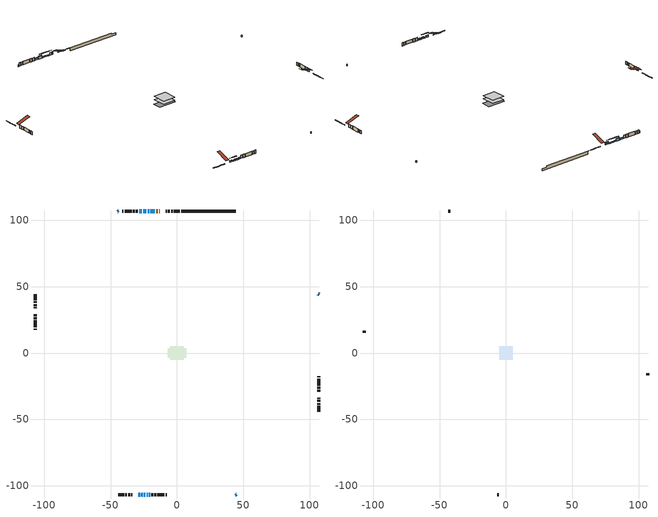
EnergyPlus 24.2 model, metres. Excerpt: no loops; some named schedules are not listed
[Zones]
conditioned space
 floor adiabatic (AdiabaticFloorConstruction): -4.99,-4.99 -4.99,4.99 4.99,4.99 4.99,-4.99 z0.76
 floor foundation (Slab1 construction): -6.91,-3.4 -6.91,3.4 6.91,3.4 6.91,-3.4 z-1.62
 wall outside (RimJoist1 construction): 2.16,107.05 -2.34,107.05 / -44.34,-107.05 -39.84,-107.05 / -107.05,44.34 -107.05,39.84 / 107.05,-44.34 107.05,-39.84 z0.76:1.06
 wall outside (RimJoist2 construction): -3.27,107.05 -4.47,107.05 / -38.91,-107.05 -37.71,-107.05 / -107.05,38.91 -107.05,37.71 / 107.05,-38.91 107.05,-37.71 z0.76:1.06
 wall outside (RimJoist3 construction): -5.4,107.05 -6.95,107.05 / -36.78,-107.05 -35.23,-107.05 / -107.05,36.78 -107.05,35.23 / 107.05,-36.78 107.05,-35.23 z0.76:1.06
 wall outside (RimJoist4 construction): -7.88,107.05 -8.55,107.05 / -34.3,-107.05 -33.63,-107.05 / -107.05,34.3 -107.05,33.63 / 107.05,-34.3 107.05,-33.63 z0.76:1.06
 wall outside (AdiabaticWallConstruction 1): -12.96,107.05 -13.42,107.05 / -14.34,107.05 -15.77,107.05 z0.76:2.79
 wall outside (AdiabaticWallConstruction): 107.06,44.34 106.57,44.82 / -44.34,107.06 -44.49,106.9 / 44.34,-107.06 44.61,-106.79 z0.76:1.98; -29.22,-107.05 -27.69,-107.05 z0.76:1.83; -16.7,107.05 -20.06,107.05 / -20.98,107.05 -22.11,107.05 / -22.92,-107.05 -22.16,-107.05 z0.76:1.47; -26.76,-107.05 -26,-107.05 z0.76:1.32; -23.03,107.05 -25.47,107.05 z0.76:2.54; -26.4,107.05 -28.64,107.05 z0.76:1.88; -25.07,-107.05 -23.85,-107.05 / -21.23,-107.05 -20.32,-107.05 z0.76:1.68
 wall outside (Wall1 construction): -29.57,107.05 -30.99,107.05 / -19.39,-107.05 -17.96,-107.05 / -107.05,29.22 -107.05,27.79 / 107.05,-29.22 107.05,-27.79 z0.76:3.2
 wall outside (Wall2 construction): -31.92,107.05 -33.28,107.05 / -17.04,-107.05 -15.67,-107.05 / -107.05,26.86 -107.05,25.5 / 107.05,-26.86 107.05,-25.5 z0.76:3.2
 wall outside (Wall3 construction): -34.21,107.05 -39.43,107.05 / -14.74,-107.05 -9.52,-107.05 / -107.05,24.57 -107.05,19.35 / 107.05,-24.57 107.05,-19.35 z0.76:3.2
 wall outside (Wall4 construction): -40.36,107.05 -41.26,107.05 / -8.59,-107.05 -7.69,-107.05 / -107.05,18.42 -107.05,17.52 / 107.05,-18.42 107.05,-17.52 z0.76:3.2
 wall foundation (FoundationWall1 construction): 3.09,107.05,-1.62 3.09,107.05,0.76 40.22,107.05,0.76 40.22,107.05,-0.11 44.34,107.05,-0.11 44.34,107.05,-1.62
 window (WindowConstruction 6): 107.05,44.34 106.58,44.82 z0.76:1.98
 window (WindowConstruction 5): -29.22,-107.05 -27.69,-107.05 z0.76:1.83
 window (WindowConstruction 9): -16.7,107.05 -20.06,107.05 z0.76:1.47
 window (WindowConstruction 10): -20.99,107.05 -22.1,107.05 z0.76:1.47
 window (WindowConstruction 11): -26.76,-107.05 -26,-107.05 z0.76:1.32
 window (WindowConstruction): -23.03,107.05 -25.47,107.05 z0.76:2.54
 window (WindowConstruction 1): -26.4,107.05 -28.64,107.05 z0.76:1.88
 window (WindowConstruction 7): -44.34,107.05 -44.49,106.91 z0.76:1.98
 window (WindowConstruction 8): 44.34,-107.05 44.61,-106.79 z0.76:1.98
 window (WindowConstruction 2): -25.07,-107.05 -23.85,-107.05 z0.76:1.67
 window (WindowConstruction 3): -22.92,-107.05 -22.16,-107.05 z0.76:1.47
 window (WindowConstruction 4): -21.23,-107.05 -20.32,-107.05 z0.76:1.67
 door (Door): -12.96,107.05 -13.42,107.05 z0.76:2.79
 door (Door 1): -14.34,107.05 -15.77,107.05 z0.76:2.79
 ceiling adiabatic (AdiabaticFloorConstruction): 4.99,-4.99 4.99,4.99 -4.99,4.99 -4.99,-4.99 z0.76
attic - vented
 floor to conditioned space (Floor1 construction Reversed): -4.98,-4.98 -4.98,4.98 4.98,4.98 4.98,-4.98 z3.2
 wall outside (Wall5 construction): -42.19,107.05 -43.41,107.05 / -6.77,-107.05 -5.54,-107.05 / -107.05,16.59 -107.05,15.37 / 107.05,-16.59 107.05,-15.37 z0.76:3.2
 roof outside (Roof1 construction): -12.04,107.05,3.2 -12.04,97.35,6.43 -9.48,97.35,6.43 -9.48,107.05,3.2; -30.14,-107.05,3.2 -30.14,-97.35,6.43 -32.7,-97.35,6.43 -32.7,-107.05,3.2; -107.05,30.14,3.2 -97.35,30.14,6.43 -97.35,32.7,6.43 -107.05,32.7,3.2; 107.05,-30.14,3.2 97.35,-30.14,6.43 97.35,-32.7,6.43 107.05,-32.7,3.2
shading: -27.49,-107.05 -29.42,-107.05 -29.42,-107.47 -27.49,-107.47 z2.03; -22.7,107.05 -14.06,107.05 -14.06,107.47 -22.7,107.47 z4.11; -24.74,107.05 -18.35,107.05 -18.35,107.47 -24.74,107.47 z4.11; -23.36,-107.05 -29.4,-107.05 -29.4,-107.47 -23.36,-107.47 z3.96; -25.67,107.05 -22.83,107.05 -22.83,107.47 -25.67,107.47 z2.74; -28.84,107.05 -26.2,107.05 -26.2,107.47 -28.84,107.47 z2.08; -23.65,-107.05 -25.27,-107.05 -25.27,-107.47 -23.65,-107.47 z1.88; -21.96,-107.05 -23.12,-107.05 -23.12,-107.47 -21.96,-107.47 z1.67; -20.12,-107.05 -21.43,-107.05 -21.43,-107.47 -20.12,-107.47 z1.88
[Building]
Building 1: Terrain=Suburbs
[Site:Location]
Toronto City Centre_ON: Latitude {deg}=43.63; Longitude {deg}=-79.39; Time Zone {hr}=-5; Elevation {m}=77; Keep Site Location Information=Yes
[Site:GroundTemperature:Shallow]
5.01852, 3.26908, 3.12898, 3.95918, 7.29196, 10.6092, 13.4851, 15.3069, 15.4617, 13.9799, 11.1774, 7.9619
[Site:WaterMainsTemperature]
Calculation Method=Schedule; Temperature Schedule=mains temperature schedule
[Material] Roughness=Rough; Thermal Absorptance=0.9
Name | Thickness {m} | Conductivity {W/m-K} | Density {kg/m3} | Specific Heat {J/kg-K} | Solar Absorptance | Visible Absorptance
asphalt or fiberglass shingles | 0.00635 | 0.162714 | 1121.4 | 1465.45 | 0.4 | 0.4
ceiling loosefill ins | 0.169333 | 0.0480833 | 16.02 | 1046.75 | 0.7 | 0.7
ceiling stud and cavity | 0.1397 | 0.0991714 | 65.682 | 1177.47 | 0.7 | 0.7
concrete 4.0 in. | 0.1016 | 1.803125 | 2242.8 | 837.4 | 0.7 | 0.7
concrete 8.0 in. | 0.2032 | 1.803125 | 2242.8 | 837.4 | 0.7 | 0.7
door material | 0.04445 | 0.053851 | 512.64 | 1214.23 | 0.7 | 0.7
exterior vertical ins | 0.0121052 | 0.029427 | 32.04 | 1214.23 | 0.7 | 0.7
floor covering | 0.0127 | 0.0433444 | 54.468 | 1339.84 | 0.6 | 0.6
floor rigid ins; wall rigid ins | 0.512978 | 0.029427 | 32.04 | 1214.23 | 0.7 | 0.7
floor stud and cavity | 0.1397 | 1.75129 | 37.0049 | 1207.88 | 0.7 | 0.7
furniture material conditioned space 1 | 0.1524 | 0.115458 | 640.8 | 1214.23 | 0.6 | 0.6
gypsum board | 0.0127 | 0.160291 | 801 | 837.4 | 0.6 | 0.6
gypsum board 1 | 0.0127 | 0.160291 | 801 | 837.4 | 0.7 | 0.7
osb sheathing 0.5 in. | 0.0127 | 0.115458 | 512.64 | 1214.23 | 0.7 | 0.7
osb sheathing 0.75 in. | 0.01905 | 0.115458 | 512.64 | 1214.23 | 0.7 | 0.7
osb sheathing 2.0 in. | 0.0508 | 0.115458 | 512.64 | 1214.23 | 0.7 | 0.7
rim joist stud and cavity | 0.0508 | 0.0462651 | 125.044 | 1163.47 | 0.6 | 0.6
rim joist stud and cavity 1 | 0.0508 | 0.0438064 | 125.044 | 1163.47 | 0.6 | 0.6
rim joist stud and cavity 2 | 0.0508 | 0.0389034 | 125.044 | 1163.47 | 0.6 | 0.6
rim joist stud and cavity 3 | 0.0508 | 0.0440741 | 125.044 | 1163.47 | 0.6 | 0.6
wall stud and cavity | 0.1397 | 0.0935595 | 139.0536 | 1170.24 | 0.7 | 0.7
wall stud and cavity 1 | 0.1397 | 0.0870893 | 139.0536 | 1170.24 | 0.7 | 0.7
wall stud and cavity 2 | 0.1397 | 0.0850358 | 139.0536 | 1170.24 | 0.7 | 0.7
wall stud and cavity 3 | 0.1397 | 0.105785 | 139.0536 | 1170.24 | 0.7 | 0.7
wall stud and cavity 4 | 0.0889 | 6.9971 | 50.32683 | 1063.81 | 0.6 | 0.6
wall stud and cavity 5 | 0.0889 | 0.380278 | 52.3479 | 1209.89 | 0.7 | 0.7
wall stud and cavity 6 | 0.0889 | 0.391764 | 83.0341 | 1211.67 | 0.7 | 0.7
wood siding | 0.0254 | 0.102417 | 544.68 | 1172.36 | 0.4 | 0.4
wood siding 1 | 0.00254 | 0.102417 | 544.68 | 1172.36 | 0.4 | 0.4
wood siding 2; wood siding 3; wood siding 4 | 0.0254 | 0.102417 | 544.68 | 1172.36 | 0.7 | 0.7
[WindowMaterial:SimpleGlazingSystem]
Name | U-Factor {W/m2-K} | Solar Heat Gain Coefficient
WindowMaterial | 2.83843 | 0.7
WindowMaterial 1 | 2.85717 | 0.64
WindowMaterial 10 | 2.95767 | 0.63
WindowMaterial 11 | 3.0559 | 0.43
WindowMaterial 2 | 2.85206 | 0.64
WindowMaterial 3 | 2.85831 | 0.59
WindowMaterial 4 | 2.95029 | 0.64
WindowMaterial 5 | 2.84808 | 0.66
WindowMaterial 6 | 2.98038 | 0.61
WindowMaterial 7 | 3.11779 | 0.28
WindowMaterial 8 | 2.99287 | 0.59
WindowMaterial 9 | 2.850356 | 0.62
[Construction]
AdiabaticFloorConstruction: floor stud and cavity, floor rigid ins, osb sheathing 0.75 in., floor covering
AdiabaticWallConstruction: wood siding 3, wall rigid ins, wall stud and cavity 5, gypsum board
AdiabaticWallConstruction 1: wood siding 4, wall rigid ins, wall stud and cavity 5, gypsum board
Door; Door 1: door material
Floor1 construction Reversed: gypsum board, ceiling stud and cavity, ceiling loosefill ins
FoundationWall1 construction: concrete 8.0 in., gypsum board 1
furniture construction conditioned space 1: furniture material conditioned space 1
PartitionWallConstruction: gypsum board, wall stud and cavity 6, gypsum board
RimJoist1 construction: wood siding 2, osb sheathing 2.0 in., rim joist stud and cavity
RimJoist2 construction: wood siding 2, osb sheathing 2.0 in., rim joist stud and cavity 1
RimJoist3 construction: wood siding 2, osb sheathing 2.0 in., rim joist stud and cavity 2
RimJoist4 construction: wood siding 2, osb sheathing 2.0 in., rim joist stud and cavity 3
Roof1 construction: asphalt or fiberglass shingles
Slab1 construction: concrete 4.0 in.
Wall1 construction: wood siding, osb sheathing 0.5 in., wall stud and cavity, gypsum board
Wall2 construction: wood siding, osb sheathing 0.5 in., wall stud and cavity 1, gypsum board
Wall3 construction: wood siding, osb sheathing 0.5 in., wall stud and cavity 2, gypsum board
Wall4 construction: wood siding, osb sheathing 0.5 in., wall stud and cavity 3, gypsum board
Wall5 construction: wood siding 1, wall stud and cavity 4
WindowConstruction: WindowMaterial
WindowConstruction 1: WindowMaterial 1
WindowConstruction 10: WindowMaterial 10
WindowConstruction 11: WindowMaterial 11
WindowConstruction 2: WindowMaterial 2
WindowConstruction 3: WindowMaterial 3
WindowConstruction 4: WindowMaterial 4
WindowConstruction 5: WindowMaterial 5
WindowConstruction 6: WindowMaterial 6
WindowConstruction 7: WindowMaterial 7
WindowConstruction 8: WindowMaterial 8
WindowConstruction 9: WindowMaterial 9
[Zone] Multiplier=1; Part of Total Floor Area=Yes
Name | Volume {m3}
attic - vented | 52.1995
conditioned space | 487.5
[Space]
Name | Zone | Volume {m3}
attic - vented 1 | attic - vented | 52.1995
conditioned space 1 | conditioned space | 487.5
[ZoneInfiltration:EffectiveLeakageArea]
infil attic - vented 1: Zone or Space=attic - vented 1; Schedule=Always On Discrete; Effective Air Leakage Area {cm2}=4183.58; Stack Coefficient=0.000394607; Wind Coefficient=1.34215e-05
[ZoneMixing]
whole house fan mix: Zone or Space=attic - vented; Schedule=Always On Continuous; Design Flow Rate Calculation Method=Flow/Zone; Design Flow Rate {m3/s}=0; Source Zone or Space=conditioned space
[SurfaceProperty:ExposedFoundationPerimeter]
Slab1: Exposed Perimeter Calculation Method=TotalExposedPerimeter; Total Exposed Perimeter {m}=41.251
[InternalMass] Zone or ZoneList=conditioned space; Space or SpaceList=conditioned space 1
Name | Construction | Surface Area {m2}
furniture mass conditioned space 1 | furniture construction conditioned space 1 | 77.3998
partition wall mass | PartitionWallConstruction | 193.499
[Lights]
interior lighting: Zone or ZoneList or Space or SpaceList=conditioned space 1; Schedule=interior lighting schedule; Design Level Calculation Method=LightingLevel; Lighting Level {W}=343.2; Return Air Fraction=0; Fraction Radiant=0.6; Fraction Visible=0.2; Fraction Replaceable=1
[People]
occupants: Zone or ZoneList or Space or SpaceList=conditioned space 1; Number of People Schedule=occupants schedule; Number of People Calculation Method=People; Number of People=3; Fraction Radiant=0.314171; Sensible Heat Fraction=0.56303; Activity Level Schedule=occupants activity schedule; Carbon Dioxide Generation Rate {m3/s-W}=0; Enable ASHRAE 55 Comfort Warnings=No; Mean Radiant Temperature Calculation Type=EnclosureAveraged
[ElectricEquipment] Zone or ZoneList or Space or SpaceList=conditioned space 1; Design Level Calculation Method=EquipmentLevel
Name | Schedule | Design Level {W} | Fraction Latent | Fraction Radiant | Fraction Lost
clothes dryer | clothes dryer schedule | 140.772 | 0.015 | 0.081 | 0.85
clothes washer | clothes washer schedule | 32.1985 | 0.03 | 0.162 | 0.7
cooking range | cooking range schedule | 215.147 | 0.08 | 0.432 | 0.2
dishwasher | dishwasher schedule | 66.8632 | 0.3 | 0.18 | 0.4
fridge | fridge schedule | 72.9452 | 0 | 0.6 | 0
mech vent bath fan 0 | mech vent bath fan 0 schedule | 50.2 | 0 | 0 | 1
mech vent house fan | mech vent house fan schedule | 0 | 0 | 0 | 1
mech vent house fan cfis | mech vent house fan cfis schedule | 0 | 0 | 0 | 0
mech vent range fan 0 | mech vent range fan 0 schedule | 57 | 0 | 0 | 1
misc plug loads | misc plug loads schedule | 494.7 | 0.045 | 0.513 | 0.1
whole house fan | Always On Discrete | 0 | 0 | 0 | 1
[OtherEquipment] Zone or ZoneList or Space or SpaceList=conditioned space 1; Design Level Calculation Method=EquipmentLevel
Name | Fuel Type | Schedule | Design Level {W} | Fraction Latent | Fraction Radiant | Fraction Lost
clothes dryer 1 | Electricity | clothes dryer schedule | 0 | 0.015 | 0.081 | 0.85
cooking range 1 | Electricity | cooking range schedule | 0 | 0.08 | 0.432 | 0.2
general water use latent | None | general water use schedule | 62.594 | 1 | 0 | 0
general water use sensible | None | general water use schedule | -61.6891 | 0 | 0.6 | 0
mech vent house fan latent load | None | Always On Discrete | 0 | 1 | 0 | 0
mech vent house fan sensible load | None | Always On Discrete | 0 | 0 | 0 | 0
water heater energy adjustment1 | NaturalGas | Always On Discrete | 0.01 | 0 | 0 | 1
[ZoneInfiltration:DesignFlowRate] Zone or ZoneList or Space or SpaceList=conditioned space 1; Schedule=Always On Discrete; Design Flow Rate Calculation Method=Flow/Zone; Design Flow Rate {m3/s}=0
infil flow; natural vent flow; whole house fan flow
[Foundation:Kiva]
Foundation Kiva 1: Initial Indoor Air Temperature {C}=18; Wall Height Above Grade {m}=0.759988; Wall Depth Below Slab {m}=0.2032; Custom Block Material Name 1=exterior vertical ins; Custom Block Depth 1 {m}=2.38; Custom Block X Position 1 {m}=0.2159; Custom Block Z Position 1 {m}=0
[Foundation:Kiva:Settings]
Soil Conductivity {W/m-K}=0.849921; Soil Density {kg/m3}=1842.3; Soil Specific Heat {J/kg-K}=418.7; Ground Solar Absorptivity=0.9; Ground Thermal Absorptivity=0.9; Ground Surface Roughness {m}=0.03; Far-Field Width {m}=40; Deep-Ground Boundary Condition=ZeroFlux; Deep-Ground Depth {m}=40; Minimum Cell Dimension {m}=0.2; Maximum Cell Growth Coefficient=3; Simulation Timestep=Timestep
[Exterior:Lights]
exterior lighting: Schedule=exterior lighting schedule; Design Level {W}=75.6
[Schedule:Constant]
Name | Hourly Value
Always On Continuous; mech vent house fan schedule; mech vent house fan cfis schedule; Always On Discrete | 1
occupants activity schedule | 117.228
fridge schedule | 0
[Schedule:Week:Daily]
interior lighting schedule Week Rule - Jan1-Jan27: interior lighting schedule day, interior lighting schedule day, interior lighting schedule day, interior lighting schedule day, interior lighting schedule day, interior lighting schedule day, interior lighting schedule day, interior lighting schedule default day, interior lighting schedule default day, interior lighting schedule default day, interior lighting schedule default day, interior lighting schedule default day
interior lighting schedule Week Rule - Jan28-Feb3: interior lighting schedule day, interior lighting schedule day, interior lighting schedule day, interior lighting schedule day, interior lighting schedule day 1, interior lighting schedule day 1, interior lighting schedule day 1, interior lighting schedule default day, interior lighting schedule default day, interior lighting schedule default day, interior lighting schedule default day, interior lighting schedule default day
interior lighting schedule Week Rule - Feb4-Feb24: interior lighting schedule day 1, interior lighting schedule day 1, interior lighting schedule day 1, interior lighting schedule day 1, interior lighting schedule day 1, interior lighting schedule day 1, interior lighting schedule day 1, interior lighting schedule default day, interior lighting schedule default day, interior lighting schedule default day, interior lighting schedule default day, interior lighting schedule default day
interior lighting schedule Week Rule - Feb25-Mar3: interior lighting schedule day 1, interior lighting schedule day 1, interior lighting schedule day 1, interior lighting schedule day 1, interior lighting schedule day 2, interior lighting schedule day 2, interior lighting schedule day 2, interior lighting schedule default day, interior lighting schedule default day, interior lighting schedule default day, interior lighting schedule default day, interior lighting schedule default day
interior lighting schedule Week Rule - Mar4-Mar31: interior lighting schedule day 2, interior lighting schedule day 2, interior lighting schedule day 2, interior lighting schedule day 2, interior lighting schedule day 2, interior lighting schedule day 2, interior lighting schedule day 2, interior lighting schedule default day, interior lighting schedule default day, interior lighting schedule default day, interior lighting schedule default day, interior lighting schedule default day
interior lighting schedule Week Rule - Apr1-Apr28: interior lighting schedule day 3, interior lighting schedule day 3, interior lighting schedule day 3, interior lighting schedule day 3, interior lighting schedule day 3, interior lighting schedule day 3, interior lighting schedule day 3, interior lighting schedule default day, interior lighting schedule default day, interior lighting schedule default day, interior lighting schedule default day, interior lighting schedule default day
interior lighting schedule Week Rule - Apr29-May5: interior lighting schedule day 3, interior lighting schedule day 3, interior lighting schedule day 4, interior lighting schedule day 4, interior lighting schedule day 4, interior lighting schedule day 4, interior lighting schedule day 4, interior lighting schedule default day, interior lighting schedule default day, interior lighting schedule default day, interior lighting schedule default day, interior lighting schedule default day
interior lighting schedule Week Rule - May6-May26: interior lighting schedule day 4, interior lighting schedule day 4, interior lighting schedule day 4, interior lighting schedule day 4, interior lighting schedule day 4, interior lighting schedule day 4, interior lighting schedule day 4, interior lighting schedule default day, interior lighting schedule default day, interior lighting schedule default day, interior lighting schedule default day, interior lighting schedule default day
interior lighting schedule Week Rule - May27-Jun2: interior lighting schedule day 4, interior lighting schedule day 4, interior lighting schedule day 4, interior lighting schedule day 4, interior lighting schedule day 4, interior lighting schedule day 5, interior lighting schedule day 5, interior lighting schedule default day, interior lighting schedule default day, interior lighting schedule default day, interior lighting schedule default day, interior lighting schedule default day
interior lighting schedule Week Rule - Jun3-Jun30: interior lighting schedule day 5, interior lighting schedule day 5, interior lighting schedule day 5, interior lighting schedule day 5, interior lighting schedule day 5, interior lighting schedule day 5, interior lighting schedule day 5, interior lighting schedule default day, interior lighting schedule default day, interior lighting schedule default day, interior lighting schedule default day, interior lighting schedule default day
interior lighting schedule Week Rule - Jul1-Jul28: interior lighting schedule day 6, interior lighting schedule day 6, interior lighting schedule day 6, interior lighting schedule day 6, interior lighting schedule day 6, interior lighting schedule day 6, interior lighting schedule day 6, interior lighting schedule default day, interior lighting schedule default day, interior lighting schedule default day, interior lighting schedule default day, interior lighting schedule default day
interior lighting schedule Week Rule - Jul29-Aug4: interior lighting schedule day 6, interior lighting schedule day 6, interior lighting schedule day 6, interior lighting schedule day 7, interior lighting schedule day 7, interior lighting schedule day 7, interior lighting schedule day 7, interior lighting schedule default day, interior lighting schedule default day, interior lighting schedule default day, interior lighting schedule default day, interior lighting schedule default day
interior lighting schedule Week Rule - Aug5-Aug25: interior lighting schedule day 7, interior lighting schedule day 7, interior lighting schedule day 7, interior lighting schedule day 7, interior lighting schedule day 7, interior lighting schedule day 7, interior lighting schedule day 7, interior lighting schedule default day, interior lighting schedule default day, interior lighting schedule default day, interior lighting schedule default day, interior lighting schedule default day
interior lighting schedule Week Rule - Aug26-Sep1: interior lighting schedule day 7, interior lighting schedule day 7, interior lighting schedule day 7, interior lighting schedule day 7, interior lighting schedule day 7, interior lighting schedule day 7, interior lighting schedule day 8, interior lighting schedule default day, interior lighting schedule default day, interior lighting schedule default day, interior lighting schedule default day, interior lighting schedule default day
interior lighting schedule Week Rule - Sep2-Sep29: interior lighting schedule day 8, interior lighting schedule day 8, interior lighting schedule day 8, interior lighting schedule day 8, interior lighting schedule day 8, interior lighting schedule day 8, interior lighting schedule day 8, interior lighting schedule default day, interior lighting schedule default day, interior lighting schedule default day, interior lighting schedule default day, interior lighting schedule default day
interior lighting schedule Week Rule - Sep30-Oct6: interior lighting schedule day 8, interior lighting schedule day 9, interior lighting schedule day 9, interior lighting schedule day 9, interior lighting schedule day 9, interior lighting schedule day 9, interior lighting schedule day 9, interior lighting schedule default day, interior lighting schedule default day, interior lighting schedule default day, interior lighting schedule default day, interior lighting schedule default day
interior lighting schedule Week Rule - Oct7-Oct27: interior lighting schedule day 9, interior lighting schedule day 9, interior lighting schedule day 9, interior lighting schedule day 9, interior lighting schedule day 9, interior lighting schedule day 9, interior lighting schedule day 9, interior lighting schedule default day, interior lighting schedule default day, interior lighting schedule default day, interior lighting schedule default day, interior lighting schedule default day
interior lighting schedule Week Rule - Oct28-Nov3: interior lighting schedule day 9, interior lighting schedule day 9, interior lighting schedule day 9, interior lighting schedule day 9, interior lighting schedule day 10, interior lighting schedule day 10, interior lighting schedule day 10, interior lighting schedule default day, interior lighting schedule default day, interior lighting schedule default day, interior lighting schedule default day, interior lighting schedule default day
interior lighting schedule Week Rule - Nov4-Nov24: interior lighting schedule day 10, interior lighting schedule day 10, interior lighting schedule day 10, interior lighting schedule day 10, interior lighting schedule day 10, interior lighting schedule day 10, interior lighting schedule day 10, interior lighting schedule default day, interior lighting schedule default day, interior lighting schedule default day, interior lighting schedule default day, interior lighting schedule default day
interior lighting schedule Week Rule - Nov25-Dec1: interior lighting schedule day 10, interior lighting schedule day 10, interior lighting schedule day 10, interior lighting schedule day 10, interior lighting schedule day 10, interior lighting schedule day 10, interior lighting schedule day 11, interior lighting schedule default day, interior lighting schedule default day, interior lighting schedule default day, interior lighting schedule default day, interior lighting schedule default day
interior lighting schedule Week Rule - Dec2-Dec31: interior lighting schedule day 11, interior lighting schedule day 11, interior lighting schedule day 11, interior lighting schedule day 11, interior lighting schedule day 11, interior lighting schedule day 11, interior lighting schedule day 11, interior lighting schedule default day, interior lighting schedule default day, interior lighting schedule default day, interior lighting schedule default day, interior lighting schedule default day
occupants schedule Week Rule - Jan1-Dec31: occupants schedule day, occupants schedule day, occupants schedule day, occupants schedule day, occupants schedule day, occupants schedule day, occupants schedule day, occupants schedule default day, occupants schedule default day, occupants schedule default day, occupants schedule default day, occupants schedule default day
clothes dryer schedule Week Rule - Jan1-Dec31: clothes dryer schedule day, clothes dryer schedule day, clothes dryer schedule day, clothes dryer schedule day, clothes dryer schedule day, clothes dryer schedule day, clothes dryer schedule day, clothes dryer schedule default day, clothes dryer schedule default day, clothes dryer schedule default day, clothes dryer schedule default day, clothes dryer schedule default day
clothes washer schedule Week Rule - Jan1-Dec31: clothes washer schedule day, clothes washer schedule day, clothes washer schedule day, clothes washer schedule day, clothes washer schedule day, clothes washer schedule day, clothes washer schedule day, clothes washer schedule default day, clothes washer schedule default day, clothes washer schedule default day, clothes washer schedule default day, clothes washer schedule default day
cooking range schedule Week Rule - Jan1-Dec31: cooking range schedule day, cooking range schedule day, cooking range schedule day, cooking range schedule day, cooking range schedule day, cooking range schedule day, cooking range schedule day, cooking range schedule default day, cooking range schedule default day, cooking range schedule default day, cooking range schedule default day, cooking range schedule default day
dishwasher schedule Week Rule - Jan1-Dec31: dishwasher schedule day, dishwasher schedule day, dishwasher schedule day, dishwasher schedule day, dishwasher schedule day, dishwasher schedule day, dishwasher schedule day, dishwasher schedule default day, dishwasher schedule default day, dishwasher schedule default day, dishwasher schedule default day, dishwasher schedule default day
mech vent bath fan 0 schedule Week Rule - Jan1-Dec31: mech vent bath fan 0 schedule day, mech vent bath fan 0 schedule day, mech vent bath fan 0 schedule day, mech vent bath fan 0 schedule day, mech vent bath fan 0 schedule day, mech vent bath fan 0 schedule day, mech vent bath fan 0 schedule day, mech vent bath fan 0 schedule default day, mech vent bath fan 0 schedule default day, mech vent bath fan 0 schedule default day, mech vent bath fan 0 schedule default day, mech vent bath fan 0 schedule default day
mech vent range fan 0 schedule Week Rule - Jan1-Dec31: mech vent range fan 0 schedule day, mech vent range fan 0 schedule day, mech vent range fan 0 schedule day, mech vent range fan 0 schedule day, mech vent range fan 0 schedule day, mech vent range fan 0 schedule day, mech vent range fan 0 schedule day, mech vent range fan 0 schedule default day, mech vent range fan 0 schedule default day, mech vent range fan 0 schedule default day, mech vent range fan 0 schedule default day, mech vent range fan 0 schedule default day
misc plug loads schedule Week Rule - Jan1-Dec31: misc plug loads schedule day, misc plug loads schedule day, misc plug loads schedule day, misc plug loads schedule day, misc plug loads schedule day, misc plug loads schedule day, misc plug loads schedule day, misc plug loads schedule default day, misc plug loads schedule default day, misc plug loads schedule default day, misc plug loads schedule default day, misc plug loads schedule default day
general water use schedule Week Rule - Jan1-Dec31: general water use schedule day, general water use schedule day, general water use schedule day, general water use schedule day, general water use schedule day, general water use schedule day, general water use schedule day, general water use schedule default day, general water use schedule default day, general water use schedule default day, general water use schedule default day, general water use schedule default day
exterior lighting schedule Week Rule - Jan1-Jan27: exterior lighting schedule day, exterior lighting schedule day, exterior lighting schedule day, exterior lighting schedule day, exterior lighting schedule day, exterior lighting schedule day, exterior lighting schedule day, exterior lighting schedule default day, exterior lighting schedule default day, exterior lighting schedule default day, exterior lighting schedule default day, exterior lighting schedule default day
exterior lighting schedule Week Rule - Jan28-Feb3: exterior lighting schedule day, exterior lighting schedule day, exterior lighting schedule day, exterior lighting schedule day, exterior lighting schedule day 1, exterior lighting schedule day 1, exterior lighting schedule day 1, exterior lighting schedule default day, exterior lighting schedule default day, exterior lighting schedule default day, exterior lighting schedule default day, exterior lighting schedule default day
exterior lighting schedule Week Rule - Feb4-Feb24: exterior lighting schedule day 1, exterior lighting schedule day 1, exterior lighting schedule day 1, exterior lighting schedule day 1, exterior lighting schedule day 1, exterior lighting schedule day 1, exterior lighting schedule day 1, exterior lighting schedule default day, exterior lighting schedule default day, exterior lighting schedule default day, exterior lighting schedule default day, exterior lighting schedule default day
exterior lighting schedule Week Rule - Feb25-Mar3: exterior lighting schedule day 1, exterior lighting schedule day 1, exterior lighting schedule day 1, exterior lighting schedule day 1, exterior lighting schedule day 2, exterior lighting schedule day 2, exterior lighting schedule day 2, exterior lighting schedule default day, exterior lighting schedule default day, exterior lighting schedule default day, exterior lighting schedule default day, exterior lighting schedule default day
exterior lighting schedule Week Rule - Mar4-Mar31: exterior lighting schedule day 2, exterior lighting schedule day 2, exterior lighting schedule day 2, exterior lighting schedule day 2, exterior lighting schedule day 2, exterior lighting schedule day 2, exterior lighting schedule day 2, exterior lighting schedule default day, exterior lighting schedule default day, exterior lighting schedule default day, exterior lighting schedule default day, exterior lighting schedule default day
exterior lighting schedule Week Rule - Apr1-Apr28: exterior lighting schedule day 3, exterior lighting schedule day 3, exterior lighting schedule day 3, exterior lighting schedule day 3, exterior lighting schedule day 3, exterior lighting schedule day 3, exterior lighting schedule day 3, exterior lighting schedule default day, exterior lighting schedule default day, exterior lighting schedule default day, exterior lighting schedule default day, exterior lighting schedule default day
exterior lighting schedule Week Rule - Apr29-May5: exterior lighting schedule day 3, exterior lighting schedule day 3, exterior lighting schedule day 4, exterior lighting schedule day 4, exterior lighting schedule day 4, exterior lighting schedule day 4, exterior lighting schedule day 4, exterior lighting schedule default day, exterior lighting schedule default day, exterior lighting schedule default day, exterior lighting schedule default day, exterior lighting schedule default day
exterior lighting schedule Week Rule - May6-May26: exterior lighting schedule day 4, exterior lighting schedule day 4, exterior lighting schedule day 4, exterior lighting schedule day 4, exterior lighting schedule day 4, exterior lighting schedule day 4, exterior lighting schedule day 4, exterior lighting schedule default day, exterior lighting schedule default day, exterior lighting schedule default day, exterior lighting schedule default day, exterior lighting schedule default day
exterior lighting schedule Week Rule - May27-Jun2: exterior lighting schedule day 4, exterior lighting schedule day 4, exterior lighting schedule day 4, exterior lighting schedule day 4, exterior lighting schedule day 4, exterior lighting schedule day 5, exterior lighting schedule day 5, exterior lighting schedule default day, exterior lighting schedule default day, exterior lighting schedule default day, exterior lighting schedule default day, exterior lighting schedule default day
exterior lighting schedule Week Rule - Jun3-Jun30: exterior lighting schedule day 5, exterior lighting schedule day 5, exterior lighting schedule day 5, exterior lighting schedule day 5, exterior lighting schedule day 5, exterior lighting schedule day 5, exterior lighting schedule day 5, exterior lighting schedule default day, exterior lighting schedule default day, exterior lighting schedule default day, exterior lighting schedule default day, exterior lighting schedule default day
exterior lighting schedule Week Rule - Jul1-Jul28: exterior lighting schedule day 6, exterior lighting schedule day 6, exterior lighting schedule day 6, exterior lighting schedule day 6, exterior lighting schedule day 6, exterior lighting schedule day 6, exterior lighting schedule day 6, exterior lighting schedule default day, exterior lighting schedule default day, exterior lighting schedule default day, exterior lighting schedule default day, exterior lighting schedule default day
exterior lighting schedule Week Rule - Jul29-Aug4: exterior lighting schedule day 6, exterior lighting schedule day 6, exterior lighting schedule day 6, exterior lighting schedule day 7, exterior lighting schedule day 7, exterior lighting schedule day 7, exterior lighting schedule day 7, exterior lighting schedule default day, exterior lighting schedule default day, exterior lighting schedule default day, exterior lighting schedule default day, exterior lighting schedule default day
exterior lighting schedule Week Rule - Aug5-Aug25: exterior lighting schedule day 7, exterior lighting schedule day 7, exterior lighting schedule day 7, exterior lighting schedule day 7, exterior lighting schedule day 7, exterior lighting schedule day 7, exterior lighting schedule day 7, exterior lighting schedule default day, exterior lighting schedule default day, exterior lighting schedule default day, exterior lighting schedule default day, exterior lighting schedule default day
[Schedule:Year]
interior lighting schedule: interior lighting schedule Week Rule - Jan1-Jan27, 1, 1, 1, 27, interior lighting schedule Week Rule - Jan28-Feb3, 1, 28, 2, 3, interior lighting schedule Week Rule - Feb4-Feb24, 2, 4, 2, 24, interior lighting schedule Week Rule - Feb25-Mar3, 2, 25, 3, 3, interior lighting schedule Week Rule - Mar4-Mar31, 3, 4, 3, 31, interior lighting schedule Week Rule - Apr1-Apr28, 4, 1, 4, 28, interior lighting schedule Week Rule - Apr29-May5, 4, 29, 5, 5, interior lighting schedule Week Rule - May6-May26, 5, 6, 5, 26, interior lighting schedule Week Rule - May27-Jun2, 5, 27, 6, 2, interior lighting schedule Week Rule - Jun3-Jun30, 6, 3, 6, 30, interior lighting schedule Week Rule - Jul1-Jul28, 7, 1, 7, 28, interior lighting schedule Week Rule - Jul29-Aug4, 7, 29, 8, 4, interior lighting schedule Week Rule - Aug5-Aug25, 8, 5, 8, 25, interior lighting schedule Week Rule - Aug26-Sep1, 8, 26, 9, 1, interior lighting schedule Week Rule - Sep2-Sep29, 9, 2, 9, 29, interior lighting schedule Week Rule - Sep30-Oct6, 9, 30, 10, 6, interior lighting schedule Week Rule - Oct7-Oct27, 10, 7, 10, 27, interior lighting schedule Week Rule - Oct28-Nov3, 10, 28, 11, 3, interior lighting schedule Week Rule - Nov4-Nov24, 11, 4, 11, 24, interior lighting schedule Week Rule - Nov25-Dec1, 11, 25, 12, 1, interior lighting schedule Week Rule - Dec2-Dec31, 12, 2, 12, 31
occupants schedule: occupants schedule Week Rule - Jan1-Dec31, 1, 1, 12, 31
clothes dryer schedule: clothes dryer schedule Week Rule - Jan1-Dec31, 1, 1, 12, 31
clothes washer schedule: clothes washer schedule Week Rule - Jan1-Dec31, 1, 1, 12, 31
cooking range schedule: cooking range schedule Week Rule - Jan1-Dec31, 1, 1, 12, 31
dishwasher schedule: dishwasher schedule Week Rule - Jan1-Dec31, 1, 1, 12, 31
mech vent bath fan 0 schedule: mech vent bath fan 0 schedule Week Rule - Jan1-Dec31, 1, 1, 12, 31
mech vent range fan 0 schedule: mech vent range fan 0 schedule Week Rule - Jan1-Dec31, 1, 1, 12, 31
misc plug loads schedule: misc plug loads schedule Week Rule - Jan1-Dec31, 1, 1, 12, 31
general water use schedule: general water use schedule Week Rule - Jan1-Dec31, 1, 1, 12, 31
exterior lighting schedule: exterior lighting schedule Week Rule - Jan1-Jan27, 1, 1, 1, 27, exterior lighting schedule Week Rule - Jan28-Feb3, 1, 28, 2, 3, exterior lighting schedule Week Rule - Feb4-Feb24, 2, 4, 2, 24, exterior lighting schedule Week Rule - Feb25-Mar3, 2, 25, 3, 3, exterior lighting schedule Week Rule - Mar4-Mar31, 3, 4, 3, 31, exterior lighting schedule Week Rule - Apr1-Apr28, 4, 1, 4, 28, exterior lighting schedule Week Rule - Apr29-May5, 4, 29, 5, 5, exterior lighting schedule Week Rule - May6-May26, 5, 6, 5, 26, exterior lighting schedule Week Rule - May27-Jun2, 5, 27, 6, 2, exterior lighting schedule Week Rule - Jun3-Jun30, 6, 3, 6, 30, exterior lighting schedule Week Rule - Jul1-Jul28, 7, 1, 7, 28, exterior lighting schedule Week Rule - Jul29-Aug4, 7, 29, 8, 4, exterior lighting schedule Week Rule - Aug5-Aug25, 8, 5, 8, 25, exterior lighting schedule Week Rule - Aug26-Sep1, 8, 26, 9, 1, exterior lighting schedule Week Rule - Sep2-Sep29, 9, 2, 9, 29, exterior lighting schedule Week Rule - Sep30-Oct6, 9, 30, 10, 6, exterior lighting schedule Week Rule - Oct7-Oct27, 10, 7, 10, 27, exterior lighting schedule Week Rule - Oct28-Nov3, 10, 28, 11, 3, exterior lighting schedule Week Rule - Nov4-Nov24, 11, 4, 11, 24, exterior lighting schedule Week Rule - Nov25-Dec1, 11, 25, 12, 1, exterior lighting schedule Week Rule - Dec2-Dec31, 12, 2, 12, 31
[Schedule:Compact]
mains temperature schedule: Through: 01/01, For: AllDays, Until: 24:00, 8.80333, Through: 01/02, For: AllDays, Until: 24:00, 8.74333, Through: 01/03, For: AllDays, Until: 24:00, 8.68389, Through: 01/04, For: AllDays, Until: 24:00, 8.62611, Through: 01/05, For: AllDays, Until: 24:00, 8.56944, Through: 01/06, For: AllDays, Until: 24:00, 8.51389, Through: 01/07, For: AllDays, Until: 24:00, 8.45944, Through: 01/08, For: AllDays, Until: 24:00, 8.40611, Through: 01/09, For: AllDays, Until: 24:00, 8.35389, Through: 01/10, For: AllDays, Until: 24:00, 8.30278, Through: 01/11, For: AllDays, Until: 24:00, 8.25333, Through: 01/12, For: AllDays, Until: 24:00, 8.205, Through: 01/13, For: AllDays, Until: 24:00, 8.15778, Through: 01/14, For: AllDays, Until: 24:00, 8.11222, Through: 01/15, For: AllDays, Until: 24:00, 8.06778, Through: 01/16, For: AllDays, Until: 24:00, 8.02444, Through: 01/17, For: AllDays, Until: 24:00, 7.98222, Through: 01/18, For: AllDays, Until: 24:00, 7.94167, Through: 01/19, For: AllDays, Until: 24:00, 7.90222, Through: 01/20, For: AllDays, Until: 24:00, 7.86444, Through: 01/21, For: AllDays, Until: 24:00, 7.82778, Through: 01/22, For: AllDays, Until: 24:00, 7.79278, Through: 01/23, For: AllDays, Until: 24:00, 7.75889, Through: 01/24, For: AllDays, Until: 24:00, 7.72667, Through: 01/25, For: AllDays, Until: 24:00, 7.69556, Through: 01/26, For: AllDays, Until: 24:00, 7.66611, Through: 01/27, For: AllDays, Until: 24:00, 7.63778, Through: 01/28, For: AllDays, Until: 24:00, 7.61111, Through: 01/29, For: AllDays, Until: 24:00, 7.58556, Through: 01/30, For: AllDays, Until: 24:00, 7.56167, Through: 01/31, For: AllDays, Until: 24:00, 7.53944, Through: 02/01, For: AllDays, Until: 24:00, 7.51833, Through: 02/02, For: AllDays, Until: 24:00, 7.49889, Through: 02/03, For: AllDays, Until: 24:00, 7.48111, Through: 02/04, For: AllDays, Until: 24:00, 7.46444, Through: 02/05, For: AllDays, Until: 24:00, 7.44944, Through: 02/06, For: AllDays, Until: 24:00, 7.43556, Through: 02/07, For: AllDays, Until: 24:00, 7.42333, Through: 02/08, For: AllDays, Until: 24:00, 7.41278, Through: 02/09, For: AllDays, Until: 24:00, 7.40389, Through: 02/10, For: AllDays, Until: 24:00, 7.39611, Through: 02/11, For: AllDays, Until: 24:00, 7.39, Through: 02/12, For: AllDays, Until: 24:00, 7.38556, Through: 02/13, For: AllDays, Until: 24:00, 7.38222, Through: 02/14, For: AllDays, Until: 24:00, 7.38056, Through: 02/15, For: AllDays, Until: 24:00, 7.38056, Through: 02/16, For: AllDays, Until: 24:00, 7.38222, Through: 02/17, For: AllDays, Until: 24:00, 7.385, Through: 02/18, For: AllDays, Until: 24:00, 7.38944, Through: 02/19, For: AllDays, Until: 24:00, 7.395, Through: 02/20, For: AllDays, Until: 24:00, 7.40278, Through: 02/21, For: AllDays, Until: 24:00, 7.41167, Through: 02/22, For: AllDays, Until: 24:00, 7.42222, Through: 02/23, For: AllDays, Until: 24:00, 7.43389, Through: 02/24, For: AllDays, Until: 24:00, 7.44722, Through: 02/25, For: AllDays, Until: 24:00, 7.46222, Through: 02/26, For: AllDays, Until: 24:00, 7.47833, Through: 02/27, For: AllDays, Until: 24:00, 7.49611, Through: 02/28, For: AllDays, Until: 24:00, 7.51556, Through: 03/01, For: AllDays, Until: 24:00, 7.53667, Through: 03/02, For: AllDays, Until: 24:00, 7.55889, Through: 03/03, For: AllDays, Until: 24:00, 7.58222, Through: 03/04, For: AllDays, Until: 24:00, 7.60722, Through: 03/05, For: AllDays, Until: 24:00, 7.63389, Through: 03/06, For: AllDays, Until: 24:00, 7.66222, Through: 03/07, For: AllDays, Until: 24:00, 7.69111, Through: 03/08, For: AllDays, Until: 24:00, 7.72222, Through: 03/09, For: AllDays, Until: 24:00, 7.75444, Through: 03/10, For: AllDays, Until: 24:00, 7.78778, Through: 03/11, For: AllDays, Until: 24:00, 7.82278, Through: 03/12, For: AllDays, Until: 24:00, 7.85944, Through: 03/13, For: AllDays, Until: 24:00, 7.89722, Through: 03/14, For: AllDays, Until: 24:00, 7.93611, Through: 03/15, For: AllDays, Until: 24:00, 7.97667, Through: 03/16, For: AllDays, Until: 24:00, 8.01833, Through: 03/17, For: AllDays, Until: 24:00, 8.06167, Through: 03/18, For: AllDays, Until: 24:00, 8.10611, Through: 03/19, For: AllDays, Until: 24:00, 8.15167, Through: 03/20, For: AllDays, Until: 24:00, 8.19833, Through: 03/21, For: AllDays, Until: 24:00, 8.24667, Through: 03/22, For: AllDays, Until: 24:00, 8.29611, Through: 03/23, For: AllDays, Until: 24:00, 8.34667, Through: 03/24, For: AllDays, Until: 24:00, 8.39889, Through: 03/25, For: AllDays, Until: 24:00, 8.45167, Through: 03/26, For: AllDays, Until: 24:00, 8.50611, Through: 03/27, For: AllDays, Until: 24:00, 8.56167, Through: 03/28, For: AllDays, Until: 24:00, 8.61833, Through: 03/29, For: AllDays, Until: 24:00, 8.67611, Through: 03/30, For: AllDays, Until: 24:00, 8.735, Through: 03/31, For: AllDays, Until: 24:00, 8.795, Through: 04/01, For: AllDays, Until: 24:00, 8.85611, Through: 04/02, For: AllDays, Until: 24:00, 8.91833, Through: 04/03, For: AllDays, Until: 24:00, 8.98167, Through: 04/04, For: AllDays, Until: 24:00, 9.04556, Through: 04/05, For: AllDays, Until: 24:00, 9.11111, Through: 04/06, For: AllDays, Until: 24:00, 9.17722, Through: 04/07, For: AllDays, Until: 24:00, 9.24444, Through: 04/08, For: AllDays, Until: 24:00, 9.31222, Through: 04/09, For: AllDays, Until: 24:00, 9.38167, Through: 04/10, For: AllDays, Until: 24:00, 9.45167, Through: 04/11, For: AllDays, Until: 24:00, 9.52222, Through: 04/12, For: AllDays, Until: 24:00, 9.59444, Through: 04/13, For: AllDays, Until: 24:00, 9.66667, Through: 04/14, For: AllDays, Until: 24:00, 9.74, Through: 04/15, For: AllDays, Until: 24:00, 9.81444, Through: 04/16, For: AllDays, Until: 24:00, 9.88944, Through: 04/17, For: AllDays, Until: 24:00, 9.96556, Through: 04/18, For: AllDays, Until: 24:00, 10.0417, Through: 04/19, For: AllDays, Until: 24:00, 10.1189, Through: 04/20, For: AllDays, Until: 24:00, 10.1972, Through: 04/21, For: AllDays, Until: 24:00, 10.2756, Through: 04/22, For: AllDays, Until: 24:00, 10.355, Through: 04/23, For: AllDays, Until: 24:00, 10.435, Through: 04/24, For: AllDays, Until: 24:00, 10.515, Through: 04/25, For: AllDays, Until: 24:00, 10.5961, Through: 04/26, For: AllDays, Until: 24:00, 10.6778, Through: 04/27, For: AllDays, Until: 24:00, 10.76, Through: 04/28, For: AllDays, Until: 24:00, 10.8428, Through: 04/29, For: AllDays, Until: 24:00, 10.9261, Through: 04/30, For: AllDays, Until: 24:00, 11.0094, Through: 05/01, For: AllDays, Until: 24:00, 11.0933, Through: 05/02, For: AllDays, Until: 24:00, 11.1778, Through: 05/03, For: AllDays, Until: 24:00, 11.2628, Through: 05/04, For: AllDays, Until: 24:00, 11.3478, Through: 05/05, For: AllDays, Until: 24:00, 11.4333, Through: 05/06, For: AllDays, Until: 24:00, 11.5189, Through: 05/07, For: AllDays, Until: 24:00, 11.605, Through: 05/08, For: AllDays, Until: 24:00, 11.6917, Through: 05/09, For: AllDays, Until: 24:00, 11.7778, Through: 05/10, For: AllDays, Until: 24:00, 11.865, Through: 05/11, For: AllDays, Until: 24:00, 11.9517, Through: 05/12, For: AllDays, Until: 24:00, 12.0389, Through: 05/13, For: AllDays, Until: 24:00, 12.1261, Through: 05/14, For: AllDays, Until: 24:00, 12.2133, Through: 05/15, For: AllDays, Until: 24:00, 12.3006, Through: 05/16, For: AllDays, Until: 24:00, 12.3883, Through: 05/17, For: AllDays, Until: 24:00, 12.4756, Through: 05/18, For: AllDays, Until: 24:00, 12.5628, Through: 05/19, For: AllDays, Until: 24:00, 12.6506, Through: 05/20, For: AllDays, Until: 24:00, 12.7378, Through: 05/21, For: AllDays, Until: 24:00, 12.825, Through: 05/22, For: AllDays, Until: 24:00, 12.9122, Through: 05/23, For: AllDays, Until: 24:00, 12.9994, Through: 05/24, For: AllDays, Until: 24:00, 13.0861, Through: 05/25, For: AllDays, Until: 24:00, 13.1728, Through: 05/26, For: AllDays, Until: 24:00, 13.2594, Through: 05/27, For: AllDays, Until: 24:00, 13.3456, Through: 05/28, For: AllDays, Until: 24:00, 13.4317, Through: 05/29, For: AllDays, Until: 24:00, 13.5172, Through: 05/30, For: AllDays, Until: 24:00, 13.6028, Through: 05/31, For: AllDays, Until: 24:00, 13.6878, Through: 06/01, For: AllDays, Until: 24:00, 13.7722, Through: 06/02, For: AllDays, Until: 24:00, 13.8567, Through: 06/03, For: AllDays, Until: 24:00, 13.9406, Through: 06/04, For: AllDays, Until: 24:00, 14.0239, Through: 06/05, For: AllDays, Until: 24:00, 14.1067, Through: 06/06, For: AllDays, Until: 24:00, 14.1894, Through: 06/07, For: AllDays, Until: 24:00, 14.2711, Through: 06/08, For: AllDays, Until: 24:00, 14.3528, Through: 06/09, For: AllDays, Until: 24:00, 14.4339, Through: 06/10, For: AllDays, Until: 24:00, 14.5139, Through: 06/11, For: AllDays, Until: 24:00, 14.5939, Through: 06/12, For: AllDays, Until: 24:00, 14.6728, Through: 06/13, For: AllDays, Until: 24:00, 14.7511, Through: 06/14, For: AllDays, Until: 24:00, 14.8289, Through: 06/15, For: AllDays, Until: 24:00, 14.9061, Through: 06/16, For: AllDays, Until: 24:00, 14.9822, Through: 06/17, For: AllDays, Until: 24:00, 15.0578, Through: 06/18, For: AllDays, Until: 24:00, 15.1328, Through: 06/19, For: AllDays, Until: 24:00, 15.2067, Through: 06/20, For: AllDays, Until: 24:00, 15.28, Through: 06/21, For: AllDays, Until: 24:00, 15.3522, Through: 06/22, For: AllDays, Until: 24:00, 15.4239, Through: 06/23, For: AllDays, Until: 24:00, 15.4944, Through: 06/24, For: AllDays, Until: 24:00, 15.5639, Through: 06/25, For: AllDays, Until: 24:00, 15.6328, Through: 06/26, For: AllDays, Until: 24:00, 15.7006, Through: 06/27, For: AllDays, Until: 24:00, 15.7678, Through: 06/28, For: AllDays, Until: 24:00, 15.8333, Through: 06/29, For: AllDays, Until: 24:00, 15.8983, Through: 06/30, For: AllDays, Until: 24:00, 15.9622, Through: 07/01, For: AllDays, Until: 24:00, 16.025, Through: 07/02, For: AllDays, Until: 24:00, 16.0872, Through: 07/03, For: AllDays, Until: 24:00, 16.1478, Through: 07/04, For: AllDays, Until: 24:00, 16.2072, Through: 07/05, For: AllDays, Until: 24:00, 16.2661, Through: 07/06, For: AllDays, Until: 24:00, 16.3233, Through: 07/07, For: AllDays, Until: 24:00, 16.3794, Through: 07/08, For: AllDays, Until: 24:00, 16.435, Through: 07/09, For: AllDays, Until: 24:00, 16.4889, Through: 07/10, For: AllDays, Until: 24:00, 16.5417, Through: 07/11, For: AllDays, Until: 24:00, 16.5928, Through: 07/12, For: AllDays, Until: 24:00, 16.6433, Through: 07/13, For: AllDays, Until: 24:00, 16.6922, Through: 07/14, For: AllDays, Until: 24:00, 16.74, Through: 07/15, For: AllDays, Until: 24:00, 16.7867, Through: 07/16, For: AllDays, Until: 24:00, 16.8322, Through: 07/17, For: AllDays, Until: 24:00, 16.8761, Through: 07/18, For: AllDays, Until: 24:00, 16.9189, Through: 07/19, For: AllDays, Until: 24:00, 16.96, Through: 07/20, For: AllDays, Until: 24:00, 17, Through: 07/21, For: AllDays, Until: 24:00, 17.0389, Through: 07/22, For: AllDays, Until: 24:00, 17.0761, Through: 07/23, For: AllDays, Until: 24:00, 17.1122, Through: 07/24, For: AllDays, Until: 24:00, 17.1467, Through: 07/25, For: AllDays, Until: 24:00, 17.18, Through: 07/26, For: AllDays, Until: 24:00, 17.2117, Through: 07/27, For: AllDays, Until: 24:00, 17.2422, Through: 07/28, For: AllDays, Until: 24:00, 17.2711, Through: 07/29, For: AllDays, Until: 24:00, 17.2983, Through: 07/30, For: AllDays, Until: 24:00, 17.3244, Through: 07/31, For: AllDays, Until: 24:00, 17.3494, Through: 08/01, For: AllDays, Until: 24:00, 17.3728, Through: 08/02, For: AllDays, Until: 24:00, 17.3944, Through: 08/03, For: AllDays, Until: 24:00, 17.4144, Through: 08/04, For: AllDays, Until: 24:00, 17.4333, Through: 08/05, For: AllDays, Until: 24:00, 17.4506, Through: 08/06, For: AllDays, Until: 24:00, 17.4667, Through: 08/07, For: AllDays, Until: 24:00, 17.4811, Through: 08/08, For: AllDays, Until: 24:00, 17.4939, Through: 08/09, For: AllDays, Until: 24:00, 17.5056, Through: 08/10, For: AllDays, Until: 24:00, 17.5156, Through: 08/11, For: AllDays, Until: 24:00, 17.5239, Through: 08/12, For: AllDays, Until: 24:00, 17.5311, Through: 08/13, For: AllDays, Until: 24:00, 17.5361, Through: 08/14, For: AllDays, Until: 24:00, 17.54, Through: 08/15, For: AllDays, Until: 24:00, 17.5428, Through: 08/16, For: AllDays, Until: 24:00, 17.5439, Through: 08/17, For: AllDays, Until: 24:00, 17.5433, Through: 08/18, For: AllDays, Until: 24:00, 17.5411, Through: 08/19, For: AllDays, Until: 24:00, 17.5372, Through: 08/20, For: AllDays, Until: 24:00, 17.5322, Through: 08/21, For: AllDays, Until: 24:00, 17.5256, Through: 08/22, For: AllDays, Until: 24:00, 17.5178, Through: 08/23, For: AllDays, Until: 24:00, 17.5083, Through: 08/24, For: AllDays, Until: 24:00, 17.4972, Through: 08/25, For: AllDays, Until: 24:00, 17.4844, Through: 08/26, For: AllDays, Until: 24:00, 17.4706, Through: 08/27, For: AllDays, Until: 24:00, 17.455, Through: 08/28, For: AllDays, Until: 24:00, 17.4378, Through: 08/29, For: AllDays, Until: 24:00, 17.4194, Through: 08/30, For: AllDays, Until: 24:00, 17.3994, Through: 08/31, For: AllDays, Until: 24:00, 17.3778, Through: 09/01, For: AllDays, Until: 24:00, 17.355, Through: 09/02, For: AllDays, Until: 24:00, 17.3311, Through: 09/03, For: AllDays, Until: 24:00, 17.305, Through: 09/04, For: AllDays, Until: 24:00, 17.2778, Through: 09/05, For: AllDays, Until: 24:00, 17.2494, Through: 09/06, For: AllDays, Until: 24:00, 17.2194, Through: 09/07, For: AllDays, Until: 24:00, 17.1878, Through: 09/08, For: AllDays, Until: 24:00, 17.155, Through: 09/09, For: AllDays, Until: 24:00, 17.1206, Through: 09/10, For: AllDays, Until: 24:00, 17.085, Through: 09/11, For: AllDays, Until: 24:00, 17.0483, Through: 09/12, For: AllDays, Until: 24:00, 17.01, Through: 09/13, For: AllDays, Until: 24:00, 16.97, Through: 09/14, For: AllDays, Until: 24:00, 16.9289, Through: 09/15, For: AllDays, Until: 24:00, 16.8867, Through: 09/16, For: AllDays, Until: 24:00, 16.8428, Through: 09/17, For: AllDays, Until: 24:00, 16.7983, Through: 09/18, For: AllDays, Until: 24:00, 16.7517, Through: 09/19, For: AllDays, Until: 24:00, 16.7044, Through: 09/20, For: AllDays, Until: 24:00, 16.6556, Through: 09/21, For: AllDays, Until: 24:00, 16.6056, Through: 09/22, For: AllDays, Until: 24:00, 16.5544, Through: 09/23, For: AllDays, Until: 24:00, 16.5017, Through: 09/24, For: AllDays, Until: 24:00, 16.4483, Through: 09/25, For: AllDays, Until: 24:00, 16.3933, Through: 09/26, For: AllDays, Until: 24:00, 16.3372, Through: 09/27, For: AllDays, Until: 24:00, 16.2806, Through: 09/28, For: AllDays, Until: 24:00, 16.2222, Through: 09/29, For: AllDays, Until: 24:00, 16.1628, Through: 09/30, For: AllDays, Until: 24:00, 16.1022, Through: 10/01, For: AllDays, Until: 24:00, 16.0406, Through: 10/02, For: AllDays, Until: 24:00, 15.9778, Through: 10/03, For: AllDays, Until: 24:00, 15.9144, Through: 10/04, For: AllDays, Until: 24:00, 15.8494, Through: 10/05, For: AllDays, Until: 24:00, 15.7839, Through: 10/06, For: AllDays, Until: 24:00, 15.7172, Through: 10/07, For: AllDays, Until: 24:00, 15.6494, Through: 10/08, For: AllDays, Until: 24:00, 15.5811, Through: 10/09, For: AllDays, Until: 24:00, 15.5117, Through: 10/10, For: AllDays, Until: 24:00, 15.4411, Through: 10/11, For: AllDays, Until: 24:00, 15.37, Through: 10/12, For: AllDays, Until: 24:00, 15.2978, Through: 10/13, For: AllDays, Until: 24:00, 15.225, Through: 10/14, For: AllDays, Until: 24:00, 15.1511, Through: 10/15, For: AllDays, Until: 24:00, 15.0767, Through: 10/16, For: AllDays, Until: 24:00, 15.0011, Through: 10/17, For: AllDays, Until: 24:00, 14.925, Through: 10/18, For: AllDays, Until: 24:00, 14.8483, Through: 10/19, For: AllDays, Until: 24:00, 14.7706, Through: 10/20, For: AllDays, Until: 24:00, 14.6922, Through: 10/21, For: AllDays, Until: 24:00, 14.6133, Through: 10/22, For: AllDays, Until: 24:00, 14.5339, Through: 10/23, For: AllDays, Until: 24:00, 14.4539, Through: 10/24, For: AllDays, Until: 24:00, 14.3728, Through: 10/25, For: AllDays, Until: 24:00, 14.2917, Through: 10/26, For: AllDays, Until: 24:00, 14.21, Through: 10/27, For: AllDays, Until: 24:00, 14.1272, Through: 10/28, For: AllDays, Until: 24:00, 14.0444, Through: 10/29, For: AllDays, Until: 24:00, 13.9611, Through: 10/30, For: AllDays, Until: 24:00, 13.8772, Through: 10/31, For: AllDays, Until: 24:00, 13.7933, Through: 11/01, For: AllDays, Until: 24:00, 13.7089, Through: 11/02, For: AllDays, Until: 24:00, 13.6239, Through: 11/03, For: AllDays, Until: 24:00, 13.5383, Through: 11/04, For: AllDays, Until: 24:00, 13.4528, Through: 11/05, For: AllDays, Until: 24:00, 13.3667, Through: 11/06, For: AllDays, Until: 24:00, 13.2806, Through: 11/07, For: AllDays, Until: 24:00, 13.1944, Through: 11/08, For: AllDays, Until: 24:00, 13.1078, Through: 11/09, For: AllDays, Until: 24:00, 13.0206, Through: 11/10, For: AllDays, Until: 24:00, 12.9339, Through: 11/11, For: AllDays, Until: 24:00, 12.8467, Through: 11/12, For: AllDays, Until: 24:00, 12.7594, Through: 11/13, For: AllDays, Until: 24:00, 12.6722, Through: 11/14, For: AllDays, Until: 24:00, 12.5844, Through: 11/15, For: AllDays, Until: 24:00, 12.4972, Through: 11/16, For: AllDays, Until: 24:00, 12.41, Through: 11/17, For: AllDays, Until: 24:00, 12.3222, Through: 11/18, For: AllDays, Until: 24:00, 12.235, Through: 11/19, For: AllDays, Until: 24:00, 12.1478, Through: 11/20, For: AllDays, Until: 24:00, 12.0606, Through: 11/21, For: AllDays, Until: 24:00, 11.9733, Through: 11/22, For: AllDays, Until: 24:00, 11.8861, Through: 11/23, For: AllDays, Until: 24:00, 11.7994, Through: 11/24, For: AllDays, Until: 24:00, 11.7128, Through: 11/25, For: AllDays, Until: 24:00, 11.6267, Through: 11/26, For: AllDays, Until: 24:00, 11.5406, Through: 11/27, For: AllDays, Until: 24:00, 11.4544, Through: 11/28, For: AllDays, Until: 24:00, 11.3689, Through: 11/29, For: AllDays, Until: 24:00, 11.2839, Through: 11/30, For: AllDays, Until: 24:00, 11.1989, Through: 12/01, For: AllDays, Until: 24:00, 11.1144, Through: 12/02, For: AllDays, Until: 24:00, 11.03, Through: 12/03, For: AllDays, Until: 24:00, 10.9467, Through: 12/04, For: AllDays, Until: 24:00, 10.8633, Through: 12/05, For: AllDays, Until: 24:00, 10.7806, Through: 12/06, For: AllDays, Until: 24:00, 10.6983, Through: 12/07, For: AllDays, Until: 24:00, 10.6167, Through: 12/08, For: AllDays, Until: 24:00, 10.5356, Through: 12/09, For: AllDays, Until: 24:00, 10.4544, Through: 12/10, For: AllDays, Until: 24:00, 10.3744, Through: 12/11, For: AllDays, Until: 24:00, 10.295, Through: 12/12, For: AllDays, Until: 24:00, 10.2167, Through: 12/13, For: AllDays, Until: 24:00, 10.1383, Through: 12/14, For: AllDays, Until: 24:00, 10.0611, Through: 12/15, For: AllDays, Until: 24:00, 9.98444, Through: 12/16, For: AllDays, Until: 24:00, 9.90833, Through: 12/17, For: AllDays, Until: 24:00, 9.83278, Through: 12/18, For: AllDays, Until: 24:00, 9.75833, Through: 12/19, For: AllDays, Until: 24:00, 9.685, Through: 12/20, For: AllDays, Until: 24:00, 9.61222, Through: 12/21, For: AllDays, Until: 24:00, 9.54, Through: 12/22, For: AllDays, Until: 24:00, 9.46889, Through: 12/23, For: AllDays, Until: 24:00, 9.39889, Through: 12/24, For: AllDays, Until: 24:00, 9.32944, Through: 12/25, For: AllDays, Until: 24:00, 9.26111, Through: 12/26, For: AllDays, Until: 24:00, 9.19389, Through: 12/27, For: AllDays, Until: 24:00, 9.12722, Through: 12/28, For: AllDays, Until: 24:00, 9.06167, Through: 12/29, For: AllDays, Until: 24:00, 8.99722, Through: 12/30, For: AllDays, Until: 24:00, 8.93389, Through: 12/31, For: AllDays, Until: 24:00, 8.87111
